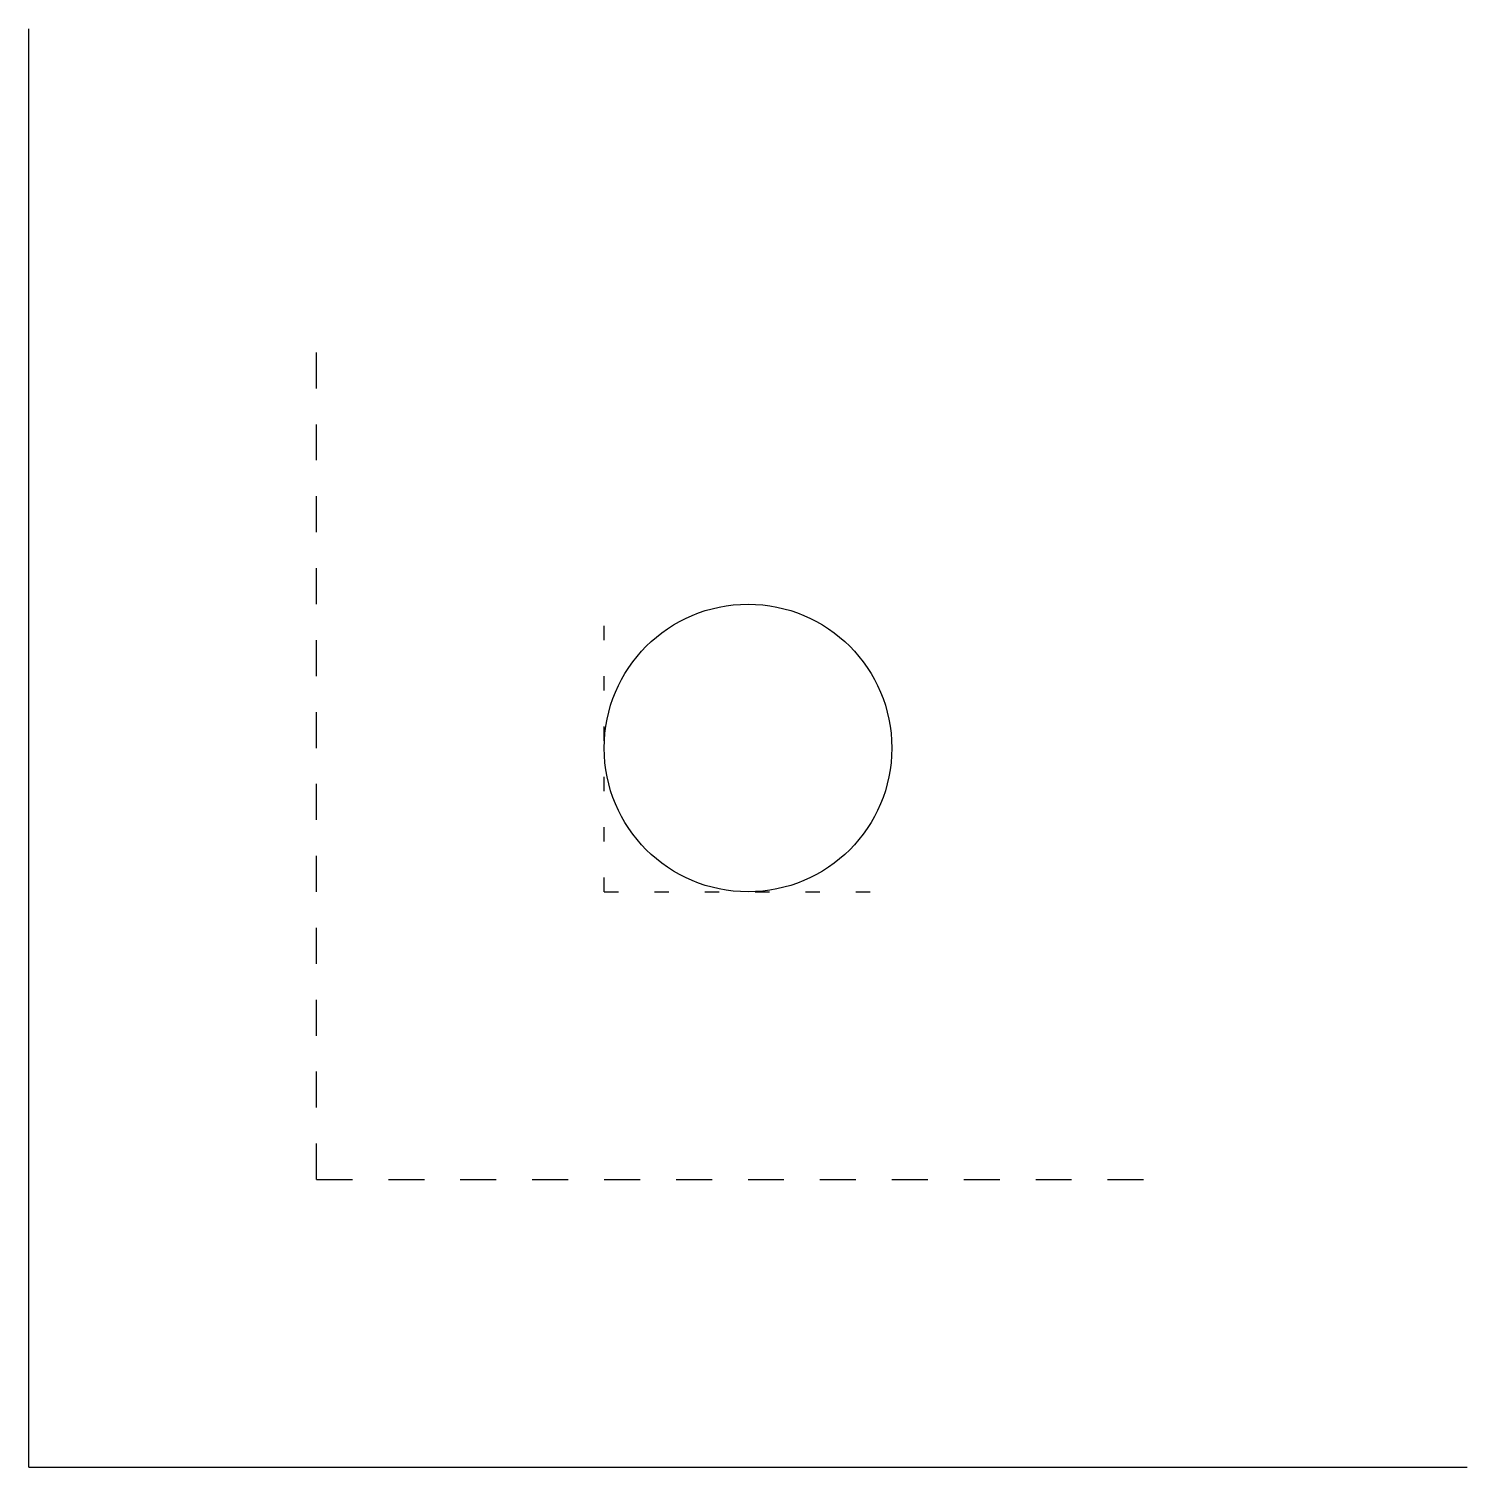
# Model space of a CAD drawing. Extents: x 0 to 10, y 0 to 10.
import ezdxf

# ---------------------------------------------------------------- set-up
doc = ezdxf.new("R2010")
doc.units = 0
doc.linetypes.add('DASHED', pattern=[0.5, 0.25, -0.25])
doc.linetypes.add('DOT', pattern=[0.25, 0, -0.25])
for name, color, linetype in [('ACXTEMP', 7, 'CONTINUOUS'), ('GA_DIE', 255, 'DASHED'), ('GRIP', 7, 'DOT')]:
    doc.layers.add(name, color=color, linetype=linetype)

msp = doc.modelspace()

# ---------------------------------------------------------------- linework, layer by layer
at = {"layer": 'ACXTEMP', "linetype": 'CONTINUOUS'}
for q in [(0, 10), (10, 0)]:
    msp.add_line((0, 0), q, dxfattribs=at)
msp.add_circle((5, 5), 1, dxfattribs=at)
at = {"layer": 'GA_DIE', "color": 255, "linetype": 'DASHED'}
for q in [(2, 8), (8, 2)]:
    msp.add_line((2, 2), q, dxfattribs=at)
at = {"layer": 'GRIP', "linetype": 'DOT'}
for q in [(4, 6), (6, 4)]:
    msp.add_line((4, 4), q, dxfattribs=at)

doc.saveas('drawing.dxf')
